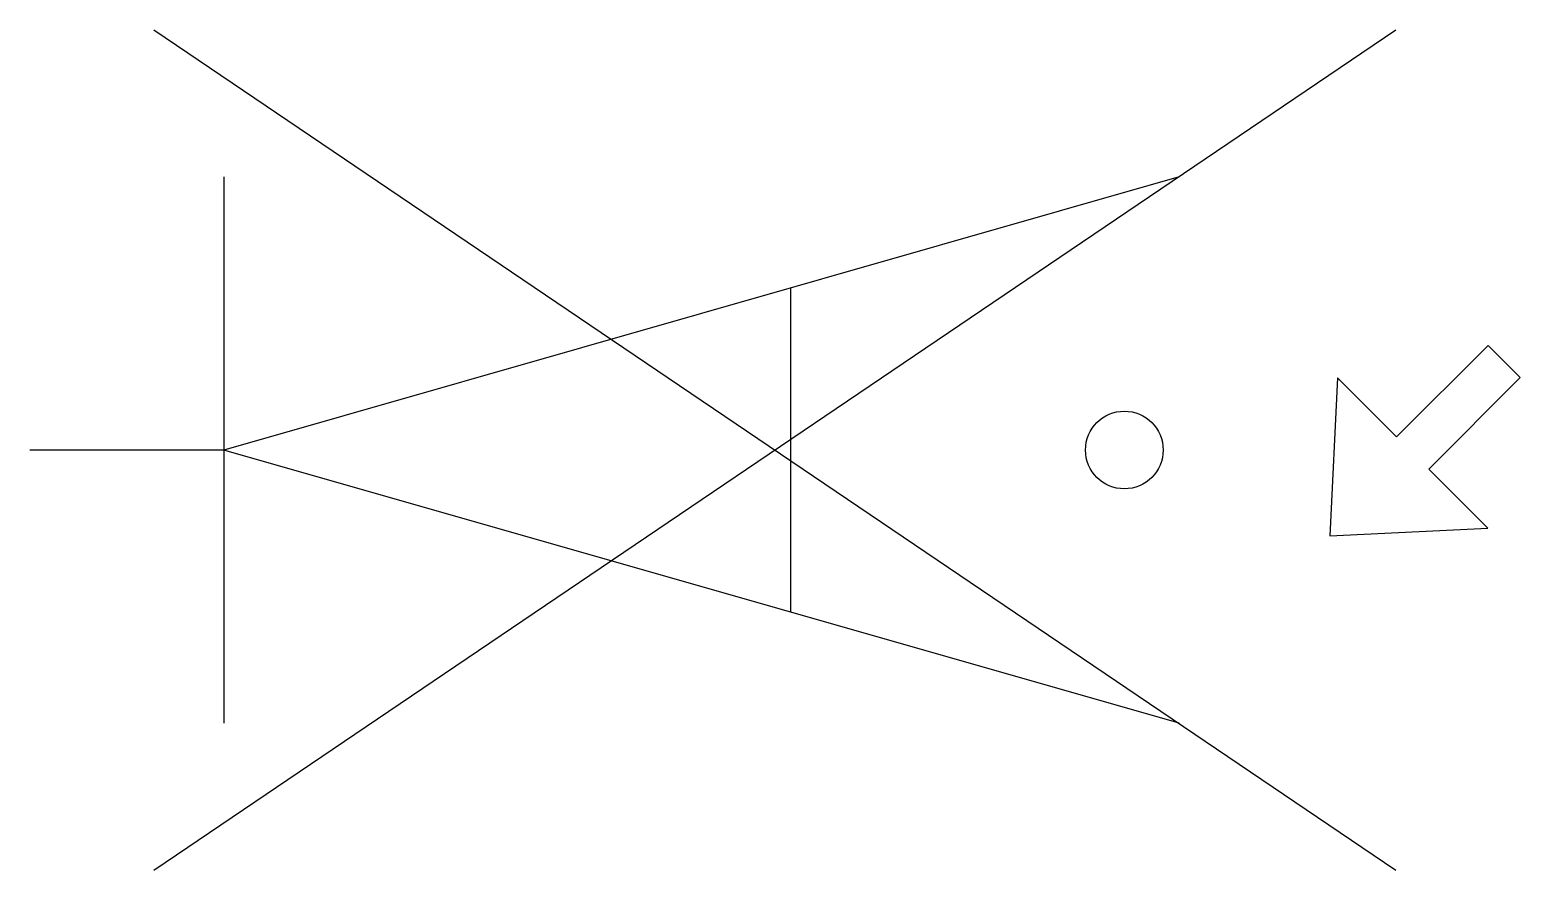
# Model space of a CAD drawing. Header units: metres. Extents: x 0 to 11.5, y -3.2 to 3.2.
import ezdxf

# ---------------------------------------------------------------- set-up
doc = ezdxf.new("R2010")
doc.units = ezdxf.units.M

msp = doc.modelspace()

# ---------------------------------------------------------------- linework, layer by layer
for p, q in [((0.959, 3.245), (10.553, -3.245)), ((0.959, -3.245), (10.553, 3.245)), ((8.878, 2.11), (1.499, 0)), ((1.499, 2.11), (1.499, -2.11)), ((5.878, -1.252), (5.878, 1.252)), ((1.499, 0), (0, 0)), ((8.878, -2.11), (1.499, 0))]:
    msp.add_line(p, q)
msp.add_lwpolyline([(11.513, 0.56), (11.265, 0.808), (10.558, 0.101), (10.102, 0.557), (10.042, -0.663), (11.262, -0.603), (10.806, -0.147)], close=True)
msp.add_circle((8.455, 0), 0.3)

doc.saveas('drawing.dxf')
